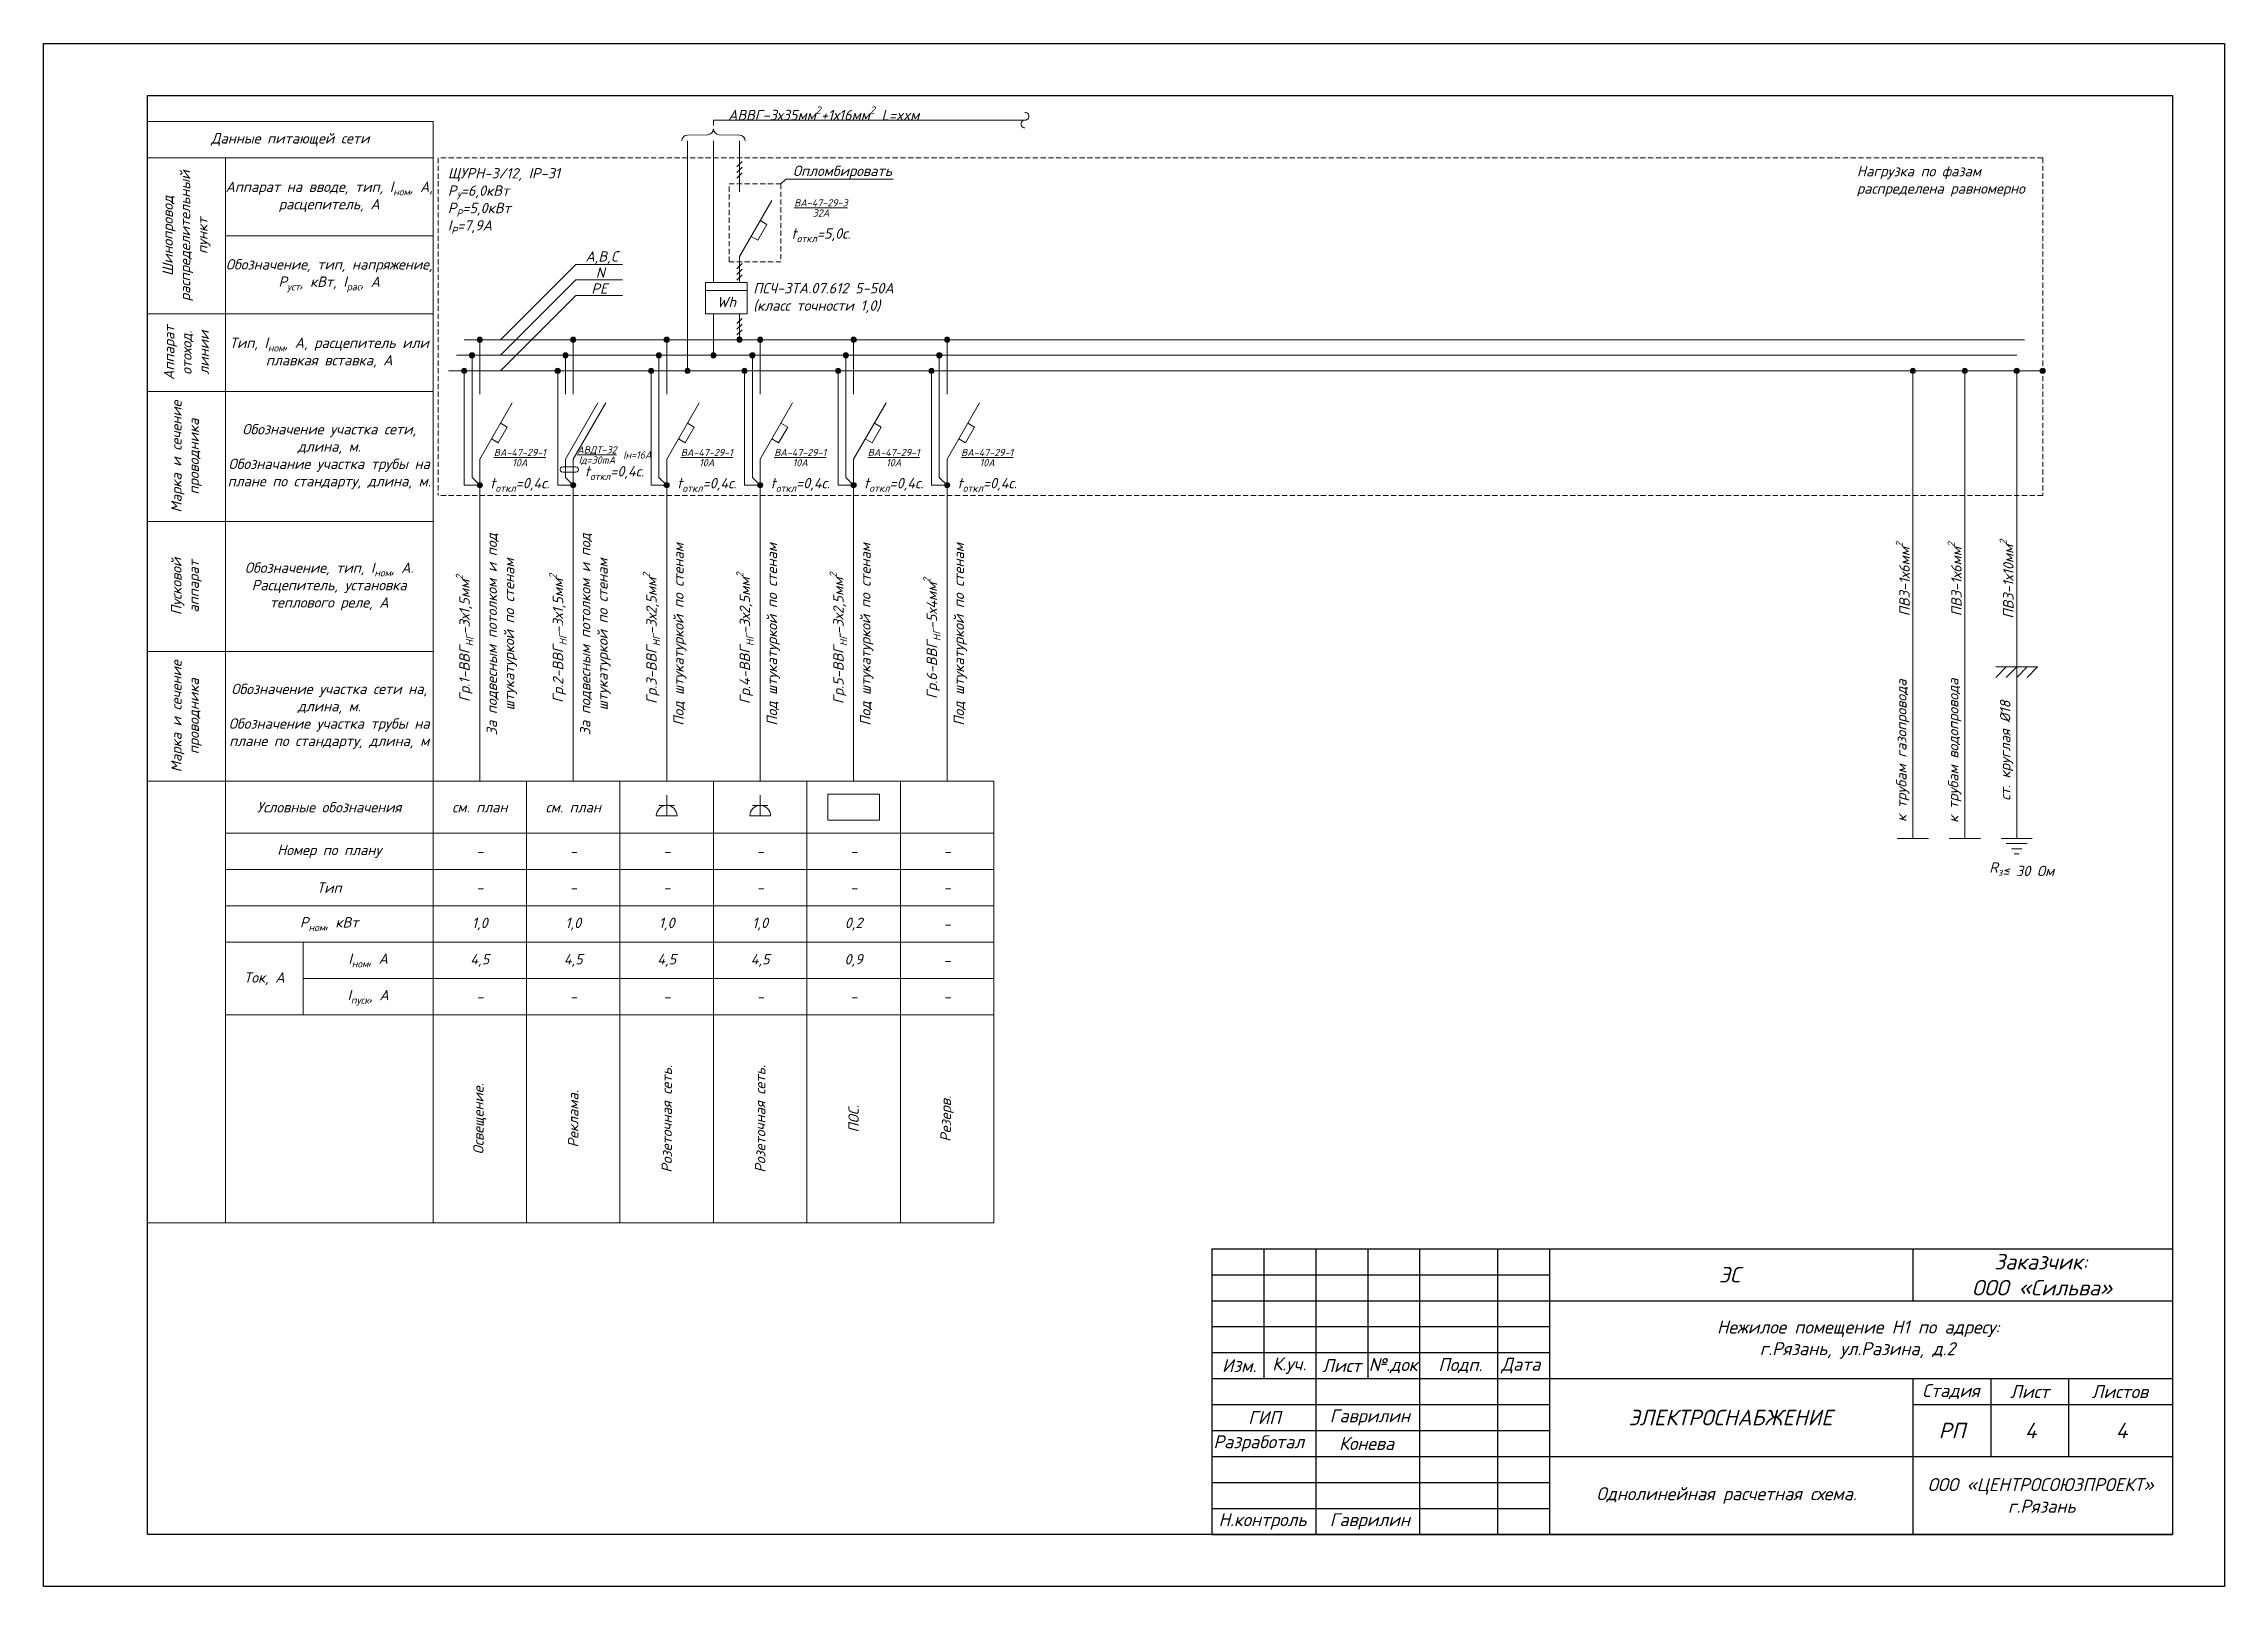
# Paper-space layout 'Однолинейка' of a CAD drawing. Header units: millimetres. Extents: x -3 to 417, y -3 to 294.
import ezdxf
from ezdxf.enums import TextEntityAlignment as Align

# ---------------------------------------------------------------- set-up
doc = ezdxf.new("R2010")
doc.units = ezdxf.units.MM
doc.linetypes.add('DASHEDX2', pattern=[1.5, 1, -0.5])
for name, color, linetype, lineweight in [('Надписи', 240, 'Continuous', 20), ('Оформление', 204, 'Continuous', 25), ('Электрика', 112, 'Continuous', 13)]:
    doc.layers.add(name, color=color, linetype=linetype, lineweight=lineweight)
doc.styles.get("Standard").update_dxf_attribs({"font": 'txt.shx'})
doc.styles.add('ГОСТ', font='isocpeui.ttf', dxfattribs={"height": 2})

# ---------------------------------------------------------------- blocks, each defined once
blk = doc.blocks.new('Рамка и штамп')
for p, q in [((0, 297), (420, 297)), ((0, 0), (0, 297)), ((420, 297), (420, 0)), ((20, 287), (410, 287)), ((20, 10), (20, 287)), ((410, 287), (410, 10)), ((225, 65), (410, 65)), ((225, 65), (225, 10)), ((235, 65), (235, 40)), ((245, 65), (245, 10)), ((255, 65), (255, 40)), ((265, 65), (265, 10)), ((280, 65), (280, 10)), ((290, 65), (290, 10)), ((360, 65), (360, 55)), ((225, 60), (290, 60)), ((225, 55), (410, 55)), ((225, 50), (290, 50)), ((225, 45), (290, 45)), ((225, 40), (410, 40)), ((360, 40), (360, 10)), ((375, 40), (375, 25)), ((390, 40), (390, 25)), ((225, 35), (290, 35)), ((280, 35), (290, 35)), ((360, 35), (410, 35)), ((390, 35), (390, 25)), ((225, 30), (290, 30)), ((280, 30), (280, 25)), ((225, 25), (410, 25)), ((225, 20), (290, 20)), ((225, 15), (290, 15)), ((410, 10), (20, 10)), ((225, 10), (410, 10)), ((230, 10), (295, 10)), ((420, 0), (0, 0))]:
    blk.add_line(p, q)
at = {"layer": 'Оформление', "attachment_point": 4}
for s, insert, char_height, width in [('\\pi1.945;{\\fISOCPEUR|b0|i1|c204|p34;Изм.}', (225, 42.5), 2.5, 9.9961), ('\\pi1.6222;{\\fISOCPEUR|b0|i1|c204|p34;К.уч.}', (235, 42.5), 2.5, 10), ('\\pi1.2108;{\\fISOCPEUR|b0|i1|c204|p34;Лист}', (245.02, 42.5), 2.5, 9.9784), ('\\pi0.19697;{\\fISOCPEUR|b0|i1|c204|p34;№.док.}', (255, 42.5), 2.5, 10), ('\\pi3.6042;{\\fISOCPEUR|b0|i1|c204|p34;Подп.}', (265, 42.5), 2.5, 15), ('\\pi0.73106;{\\fISOCPEUR|b0|i1|c204|p34;Дата}', (280, 42.5), 2.5, 10), ('\\pi1.7964;{\\fISOCPEUR|b0|i1|c204|p34;Стадия}', (360, 37.5), 2.5, 15), ('\\pi3.7216;{\\fISOCPEUR|b0|i1|c204|p34;Лист}', (375, 37.5), 2.5, 15), ('\\pi4.4242;{\\fISOCPEUR|b0|i1|c204|p34;Листов}', (390, 37.49), 2.5, 20), ('\\pi6.9848;{\\fISOCPEUR|b0|i1|c204|p34;ГИП}', (225, 32.5), 2.5, 20), ('\\pi4.9693;{\\fISOCPEUR|b0|i1|c204|p34;РП}', (360, 30), 3, 15), ('\\pi0.28977;{\\fISOCPEUR|b0|i1|c204|p34;Разработал}', (225, 27.5), 2.5, 20), ('\\pi2.8494;{\\fISOCPEUR|b0|i1|c204|p34;ООО «ЦЕНТРОСОЮЗПРОЕКТ»\\P\\pi18.316;г.Рязань}', (360, 17.5), 2.5, 50), ('\\pi1.2727;{\\fISOCPEUR|b0|i1|c204|p34;Н.контроль}', (225, 12.5), 2.5, 20), ('\\pi2.6847;{\\fISOCPEUR|b0|i1|c204|p34;Гаврилин}', (245, 12.5), 2.5, 20)]:
    blk.add_mtext(s, dxfattribs=dict(at, insert=insert, char_height=char_height, width=width))
blk = doc.blocks.new('Узел')
at = {"layer": 'Электрика'}
h = blk.add_hatch(color=256, dxfattribs=at)
edge = h.paths.add_edge_path()
edge.add_arc((0, 0), 0.5, 0, 360)
blk.add_circle((0, 0), 0.5, dxfattribs=at)
blk = doc.blocks.new('розетка')
for p, q in [((0, -2), (0, 2)), ((0, 0), (4, 0)), ((2, -1.5), (2, 1.5))]:
    blk.add_line(p, q)
blk.add_arc((0, 0), 2, 270, 90)
blk = doc.blocks.new('Штрих цифра слева')
blk.add_line((-0.5, -0.5), (0.5, 0.5))
at = {"flags": 4}
blk.add_attdef('X', text='', height=2, dxfattribs=at).set_placement((-1, -1), align=Align.RIGHT)

psp = doc.layouts.new('Однолинейка')

# ---------------------------------------------------------------- linework, layer by layer
at = {"layer": 'Надписи'}
for p, q in [((16.84, 278.85), (71.84, 278.85)), ((71.84, 278.85), (71.84, 66.85)), ((16.84, 271.85), (71.84, 271.85)), ((31.84, 271.85), (31.84, 66.85)), ((138.84, 266.85), (139.76, 267.77)), ((139.76, 267.77), (160.47, 267.77)), ((31.84, 256.85), (71.84, 256.85)), ((84.84, 236.85), (99.34, 251.35)), ((84.84, 233.85), (99.34, 248.35)), ((99.34, 251.35), (108.34, 251.35)), ((99.34, 248.35), (108.34, 248.35)), ((84.84, 230.85), (99.34, 245.35)), ((99.34, 245.35), (108.34, 245.35)), ((16.84, 241.85), (71.84, 241.85)), ((16.84, 226.85), (71.84, 226.85)), ((16.84, 201.85), (71.84, 201.85)), ((16.84, 176.85), (71.84, 176.85)), ((16.84, 151.85), (71.84, 151.85)), ((71.84, 151.85), (89.84, 151.85)), ((89.84, 151.85), (89.84, 66.85)), ((89.84, 151.85), (107.84, 151.85)), ((107.84, 151.85), (107.84, 66.85)), ((107.84, 151.85), (125.84, 151.85)), ((125.84, 151.85), (125.84, 66.85)), ((125.84, 151.85), (143.84, 151.85)), ((143.84, 151.85), (143.84, 66.85)), ((143.84, 151.85), (161.84, 151.85)), ((161.84, 151.85), (161.84, 66.85)), ((161.84, 151.85), (179.84, 151.85)), ((179.84, 151.85), (179.84, 66.85)), ((31.84, 141.85), (71.84, 141.85)), ((71.84, 141.85), (89.84, 141.85)), ((89.84, 141.85), (107.84, 141.85)), ((107.84, 141.85), (125.84, 141.85)), ((125.84, 141.85), (143.84, 141.85)), ((143.84, 141.85), (161.84, 141.85)), ((161.84, 141.85), (179.84, 141.85)), ((31.84, 134.85), (71.84, 134.85)), ((71.84, 134.85), (89.84, 134.85)), ((89.84, 134.85), (107.84, 134.85)), ((107.84, 134.85), (125.84, 134.85)), ((125.84, 134.85), (143.84, 134.85)), ((143.84, 134.85), (161.84, 134.85)), ((161.84, 134.85), (179.84, 134.85)), ((31.84, 127.85), (71.84, 127.85)), ((71.84, 127.85), (89.84, 127.85)), ((89.84, 127.85), (107.84, 127.85)), ((107.84, 127.85), (125.84, 127.85)), ((125.84, 127.85), (143.84, 127.85)), ((143.84, 127.85), (161.84, 127.85)), ((161.84, 127.85), (179.84, 127.85)), ((31.84, 120.85), (71.84, 120.85)), ((46.84, 120.85), (46.84, 106.85)), ((71.84, 120.85), (89.84, 120.85)), ((89.84, 120.85), (107.84, 120.85)), ((107.84, 120.85), (125.84, 120.85)), ((125.84, 120.85), (143.84, 120.85)), ((143.84, 120.85), (161.84, 120.85)), ((161.84, 120.85), (179.84, 120.85)), ((46.84, 113.85), (71.84, 113.85)), ((71.84, 113.85), (89.84, 113.85)), ((89.84, 113.85), (107.84, 113.85)), ((107.84, 113.85), (125.84, 113.85)), ((125.84, 113.85), (143.84, 113.85)), ((143.84, 113.85), (161.84, 113.85)), ((161.84, 113.85), (179.84, 113.85)), ((31.84, 106.85), (71.84, 106.85)), ((71.84, 106.85), (89.84, 106.85)), ((89.84, 106.85), (107.84, 106.85)), ((107.84, 106.85), (125.84, 106.85)), ((125.84, 106.85), (143.84, 106.85)), ((143.84, 106.85), (161.84, 106.85)), ((161.84, 106.85), (179.84, 106.85)), ((16.84, 66.85), (71.84, 66.85)), ((71.84, 66.85), (89.84, 66.85)), ((89.84, 66.85), (107.84, 66.85)), ((107.84, 66.85), (125.84, 66.85)), ((125.84, 66.85), (143.84, 66.85)), ((143.84, 66.85), (161.84, 66.85)), ((161.84, 66.85), (179.84, 66.85))]:
    psp.add_line(p, q, dxfattribs=at)
at = {"layer": 'Надписи', "linetype": 'DASHEDX2'}
for p, q in [((381.84, 271.85), (72.84, 271.85)), ((72.84, 271.85), (72.84, 206.85)), ((381.84, 271.85), (381.84, 206.85)), ((128.84, 251.85), (128.84, 266.85)), ((128.84, 266.85), (138.84, 266.85)), ((138.84, 266.85), (138.84, 251.85)), ((128.84, 251.85), (138.84, 251.85)), ((381.84, 206.85), (72.84, 206.85))]:
    psp.add_line(p, q, dxfattribs=at)
at = {"layer": 'Электрика'}
for p, q in [((125.84, 279.12), (185.84, 279.12)), ((125.84, 279.12), (125.84, 278.12)), ((120.84, 276.23), (124.73, 276.32)), ((120.84, 230.85), (120.84, 275.12)), ((125.84, 247.85), (125.84, 275.12)), ((126.95, 276.32), (130.84, 276.23)), ((130.84, 265.35), (130.84, 275.12)), ((137.09, 263.67), (130.84, 252.85)), ((134.39, 256), (133.09, 256.75)), ((136.14, 259.03), (134.39, 256)), ((134.84, 259.78), (136.14, 259.03)), ((130.84, 252.85), (130.84, 247.85)), ((124.34, 241.85), (124.34, 247.85)), ((124.34, 247.85), (132.34, 247.85)), ((132.34, 247.85), (132.34, 241.85)), ((124.34, 246.35), (132.34, 246.35)), ((132.34, 241.85), (124.34, 241.85)), ((125.84, 233.85), (125.84, 241.85)), ((130.84, 236.85), (130.84, 241.85)), ((77.84, 236.85), (378.34, 236.85)), ((80.84, 226.35), (80.84, 236.85)), ((98.84, 227.85), (98.84, 236.85)), ((116.84, 226.35), (116.84, 236.85)), ((134.84, 226.35), (134.84, 236.85)), ((152.84, 226.35), (152.84, 236.85)), ((170.84, 226.35), (170.84, 236.85)), ((76.34, 233.85), (376.84, 233.85)), ((79.34, 210.35), (79.34, 233.85)), ((97.34, 226.35), (97.34, 233.85)), ((115.34, 210.35), (115.34, 233.85)), ((133.34, 210.35), (133.34, 233.85)), ((151.34, 210.35), (151.34, 233.85)), ((169.34, 210.35), (169.34, 233.85)), ((74.84, 230.85), (381.84, 230.85)), ((77.84, 208.85), (77.84, 230.85)), ((95.84, 227.85), (95.84, 230.85)), ((95.84, 210.35), (95.84, 227.85)), ((98.84, 226.35), (98.84, 230.85)), ((98.84, 226.35), (98.84, 227.85)), ((113.84, 208.85), (113.84, 230.85)), ((131.84, 208.85), (131.84, 230.85)), ((149.84, 208.85), (149.84, 230.85)), ((167.84, 208.85), (167.84, 230.85)), ((356.84, 230.85), (356.84, 140.85)), ((366.84, 230.85), (366.84, 140.85)), ((376.84, 230.85), (376.84, 140.85)), ((87.09, 224.67), (80.84, 213.85)), ((103.59, 224.67), (97.34, 213.85)), ((105.09, 224.67), (98.84, 213.85)), ((123.09, 224.67), (116.84, 213.85)), ((141.09, 224.67), (134.84, 213.85)), ((159.09, 224.67), (152.84, 213.85)), ((177.09, 224.67), (170.84, 213.85)), ((86.14, 220.03), (84.39, 217)), ((84.84, 220.78), (86.14, 220.03)), ((122.14, 220.03), (120.39, 217)), ((120.84, 220.78), (122.14, 220.03)), ((140.14, 220.03), (138.39, 217)), ((138.84, 220.78), (140.14, 220.03)), ((158.14, 220.03), (156.39, 217)), ((156.84, 220.78), (158.14, 220.03)), ((176.14, 220.03), (174.39, 217)), ((174.84, 220.78), (176.14, 220.03)), ((84.39, 217), (83.09, 217.75)), ((120.39, 217), (119.09, 217.75)), ((138.39, 217), (137.09, 217.75)), ((156.39, 217), (155.09, 217.75)), ((174.39, 217), (173.09, 217.75)), ((80.84, 208.85), (79.34, 210.35)), ((80.84, 213.85), (80.84, 208.85)), ((95.84, 208.85), (95.84, 210.35)), ((96.82, 212.35), (98.09, 212.35)), ((96.82, 211.35), (98.09, 211.35)), ((97.34, 210.35), (97.34, 213.85)), ((97.34, 213.85), (97.34, 213.85)), ((98.84, 208.85), (97.34, 210.35)), ((99.32, 212.35), (98.09, 212.35)), ((99.32, 211.35), (98.09, 211.35)), ((98.84, 213.85), (98.84, 208.85)), ((116.84, 208.85), (115.34, 210.35)), ((116.84, 213.85), (116.84, 208.85)), ((134.84, 208.85), (133.34, 210.35)), ((134.84, 213.85), (134.84, 208.85)), ((152.84, 208.85), (151.34, 210.35)), ((152.84, 213.85), (152.84, 208.85)), ((170.84, 208.85), (169.34, 210.35)), ((170.84, 213.85), (170.84, 208.85)), ((80.84, 208.85), (77.84, 208.85)), ((80.84, 208.85), (80.84, 151.85)), ((98.84, 208.85), (95.84, 208.85)), ((98.84, 208.85), (98.84, 151.85)), ((116.84, 208.85), (113.84, 208.85)), ((116.84, 208.85), (116.84, 151.85)), ((134.84, 208.85), (131.84, 208.85)), ((134.84, 208.85), (134.84, 151.85)), ((152.84, 208.85), (149.84, 208.85)), ((152.84, 208.85), (152.84, 151.85)), ((170.84, 208.85), (167.84, 208.85)), ((170.84, 208.85), (170.84, 151.85)), ((372.84, 173.85), (380.84, 173.85)), ((374.84, 173.85), (372.84, 171.85)), ((376.84, 173.85), (374.84, 171.85)), ((378.84, 173.85), (376.84, 171.85)), ((380.84, 173.85), (378.84, 171.85)), ((147.84, 149.35), (157.84, 149.35)), ((147.84, 144.35), (147.84, 149.35)), ((157.84, 149.35), (157.84, 144.35)), ((157.84, 144.35), (147.84, 144.35)), ((353.84, 140.85), (359.84, 140.85)), ((363.84, 140.85), (369.84, 140.85)), ((373.84, 140.85), (379.84, 140.85)), ((376.84, 139.85), (374.84, 139.85)), ((374.84, 139.85), (378.84, 139.85)), ((376.84, 138.85), (375.84, 138.85)), ((375.84, 138.85), (377.84, 138.85)), ((377.34, 137.85), (376.34, 137.85))]:
    psp.add_line(p, q, dxfattribs=at)
at = {"layer": 'Электрика', "extrusion": (0, 0, -1)}
for centre, major_axis, ratio, end_param in [((124.73, 277.43), (0, -1.11), 1, 6.283185), ((185.84, 279.87), (0.75, 0), 1, 7.853982), ((130.84, 275.12), (1.11, 0), 1, 6.283185), ((96.85, 211.85), (-0.516, 0), 0.969613, 7.853982)]:
    psp.add_ellipse(centre, major_axis=major_axis, ratio=ratio, start_param=4.712389, end_param=end_param, dxfattribs=at)
at = {"layer": 'Электрика'}
for centre, major_axis, ratio, start_param, end_param in [((126.95, 277.43), (0, -1.11), 1, 4.712389, 6.283185), ((185.84, 278.37), (0, 0.75), 1, 0, 3.141593), ((120.84, 275.12), (-1.11, 0), 1, 4.712389, 6.283185), ((99.32, 211.85), (0.516, 0), 0.969613, 4.712389, 7.853982)]:
    psp.add_ellipse(centre, major_axis=major_axis, ratio=ratio, start_param=start_param, end_param=end_param, dxfattribs=at)

# ---------------------------------------------------------------- block references
at = {"layer": 'Надписи', "color": 0}
for p in [(130.84, 270.63), (130.84, 269.54), (130.84, 268.45), (130.84, 251.02), (130.84, 249.93), (130.84, 248.84), (130.84, 240.44), (130.84, 239.35), (130.84, 238.26)]:
    psp.add_blockref('Штрих цифра слева', p, dxfattribs=at)
at = {"layer": 'Оформление'}
psp.add_blockref('Рамка и штамп', (-3.16, -3.15), dxfattribs=at)
at = {"layer": 'Электрика'}
for p in [(80.84, 236.85), (98.84, 236.85), (116.84, 236.85), (130.84, 236.85), (134.84, 236.85), (152.84, 236.85), (170.84, 236.85), (77.84, 230.85), (79.34, 233.85), (95.84, 230.85), (97.34, 233.85), (113.84, 230.85), (115.34, 233.85), (120.84, 230.85), (125.84, 233.85), (131.84, 230.85), (133.34, 233.85), (149.84, 230.85), (151.34, 233.85), (167.84, 230.85), (169.34, 233.85), (356.84, 230.85), (366.84, 230.85), (376.84, 230.85), (381.84, 230.85), (80.84, 208.85), (98.84, 208.85), (116.84, 208.85), (134.84, 208.85), (152.84, 208.85), (170.84, 208.85)]:
    psp.add_blockref('Узел', p, dxfattribs=at)
at = {"layer": 'Электрика', "rotation": 90}
for p in [(116.84, 145.19), (134.84, 145.19)]:
    psp.add_blockref('розетка', p, dxfattribs=at)

# ---------------------------------------------------------------- texts
at = {"layer": 'Надписи', "char_height": 2, "style": 'ГОСТ'}
for s, insert, width, attachment_point in [('\\A1;АВВГ-3х35мм{\\H0.7x;\\S2^ ;}+1х16мм{\\H0.7x;\\S2^ ;\\H1.429x; L=xxм}', (128.65, 281.78), 99.6394, 1), ('\\A1;Данные питающей сети', (44.34, 275.35), 55, 5), ('\\A1;ЩУРН-3/12, IP-31\\PP{\\H0.7x;\\S^ У;\\H1.4286x;=6,0кВт\\P}P{\\H0.7x;\\S^ Р;}=5,0кВт\\PI{\\H0.7x;\\S^ Р;}=7,9А', (74.69, 269.89), 40, 1), ('\\A1;Опломбировать', (150.69, 269.09), 40, 5), ('\\A1;Нагрузка по фазам распределена равномерно', (346.05, 270.29), 40, 1), ('\\A1;Аппарат на вводе, тип, I{\\H0.7x;\\S^ ном;}, А, расцепитель, А', (51.84, 264.35), 40, 5), ('\\A1;{\\H0.7x;\\SВА-47-29-3/32А;}\\Pt{\\H0.7x;\\S^ откл;}=5,0с.', (146.54, 259.76), 40, 5), ('\\A1;Обозначение, тип, напряжение, P{\\H0.7x;\\S^ уст;}, кВт, I{\\H0.7x;\\S^ рас;}, А', (51.84, 249.35), 40, 5), ('\\A1;A,B,C', (104.34, 252.66), 40, 5), ('\\A1;N', (104.05, 249.79), 40, 5), ('\\A1;PE', (103.87, 246.7), 40, 5), ('\\A1;ПСЧ-3ТА.07.612 5-50А\\P(класс точности 1,0)', (133.5, 247.76), 46, 1), ('\\A1;Тип, I{\\H0.7x;\\S^ ном;}, А, расцепитель или плавкая вставка, А', (51.84, 234.35), 40, 5), ('\\A1;Обозначение участка сети, длина, м.\\PОбозначание участка трубы на плане по стандарту, длина, м.', (51.84, 214.35), 40, 5), ('\\A1;{\\H0.7x;\\SВА-47-29-1/10А;}\\Pt{\\H0.7x;\\S^ откл;}=0,4с.', (88.55, 211.7), 40, 5), ('\\A1;{\\H0.7x;\\SАВДТ-32/Iд=30mА;} {\\H0.7x;Iн=16A}\\Pt{\\H0.7x;\\S^ откл;}=0,4с.', (106.76, 213.09), 14.214, 5), ('\\A1;{\\H0.7x;\\SВА-47-29-1/10А;}\\Pt{\\H0.7x;\\S^ откл;}=0,4с.', (124.55, 211.7), 40, 5), ('\\A1;{\\H0.7x;\\SВА-47-29-1/10А;}\\Pt{\\H0.7x;\\S^ откл;}=0,4с.', (142.55, 211.7), 40, 5), ('\\A1;{\\H0.7x;\\SВА-47-29-1/10А;}\\Pt{\\H0.7x;\\S^ откл;}=0,4с.', (160.55, 211.7), 40, 5), ('\\A1;{\\H0.7x;\\SВА-47-29-1/10А;}\\Pt{\\H0.7x;\\S^ откл;}=0,4с.', (178.55, 211.7), 40, 5), ('\\A1;Обозначение, тип, I{\\H0.7x;\\S^ ном;}, А.\\PРасцепитель, установка теплового реле, А', (51.84, 189.35), 40, 5), ('Обозначение участка сети на, длина, м.\\PОбозначение участка трубы на плане по стандарту, длина, м', (51.84, 164.35), 40, 5), ('\\A1;Условные обозначения', (51.84, 146.85), 40, 5), ('\\A1;см. план', (80.84, 146.85), 18, 5), ('\\A1;см. план', (98.84, 146.85), 18, 5), ('\\A1;Номер по плану', (51.84, 138.35), 40, 5), ('\\A1;-', (80.84, 138.35), 18, 5), ('\\A1;-', (98.84, 138.35), 18, 5), ('\\A1;-', (116.84, 138.35), 18, 5), ('\\A1;-', (134.84, 138.35), 18, 5), ('\\A1;-', (152.84, 138.35), 18, 5), ('\\A1;-', (170.84, 138.35), 18, 5), ('\\A1;Тип', (51.84, 131.35), 40, 5), ('\\A1;-', (80.84, 131.35), 18, 5), ('\\A1;-', (98.84, 131.35), 18, 5), ('\\A1;-', (116.84, 131.35), 18, 5), ('\\A1;-', (134.84, 131.35), 18, 5), ('\\A1;-', (152.84, 131.35), 18, 5), ('\\A1;-', (170.84, 131.35), 18, 5), ('\\A1;P{\\H0.7x;\\S^ ном;}, кВт', (51.84, 124.35), 40, 5), ('\\A1;1,0', (80.84, 124.35), 18, 5), ('\\A1;1,0', (98.84, 124.35), 18, 5), ('\\A1;1,0', (116.84, 124.35), 18, 5), ('\\A1;1,0', (134.84, 124.35), 18, 5), ('\\A1;0,2', (152.84, 124.35), 18, 5), ('\\A1;-', (170.84, 124.35), 18, 5), ('\\A1;I{\\H0.7x;\\S^ ном;}, А', (59.34, 117.35), 25, 5), ('\\A1;4,5', (80.84, 117.35), 18, 5), ('\\A1;4,5', (98.84, 117.35), 18, 5), ('\\A1;4,5', (116.84, 117.35), 18, 5), ('\\A1;4,5', (134.84, 117.35), 18, 5), ('\\A1;0,9', (152.84, 117.35), 18, 5), ('\\A1;Ток, А', (39.34, 113.85), 15, 5), ('\\A1;-', (170.84, 117.35), 18, 5), ('\\A1;I{\\H0.7x;\\S^ пуск;}, А', (59.34, 110.35), 25, 5), ('\\A1;-', (80.84, 110.35), 18, 5), ('\\A1;-', (98.84, 110.35), 18, 5), ('\\A1;-', (116.84, 110.35), 18, 5), ('\\A1;-', (134.84, 110.35), 18, 5), ('\\A1;-', (152.84, 110.35), 18, 5), ('\\A1;-', (170.84, 110.35), 18, 5)]:
    psp.add_mtext(s, dxfattribs=dict(at, insert=insert, width=width, attachment_point=attachment_point))
at = {"layer": 'Надписи', "char_height": 2, "attachment_point": 5, "rotation": 90, "style": 'ГОСТ'}
for s, insert, width in [('\\A1;Шинопровод распределительный пункт', (24.34, 256.85), 30), ('\\A1;Аппарат отоход. линии', (24.34, 234.35), 15), ('\\A1;Марка и сечение проводника', (24.34, 214.35), 25), ('\\A1;За подвесным потолком и под штукатуркой по стенам', (85.08, 180.12), 53.3007), ('\\A1;За подвесным потолком и под штукатуркой по стенам', (103.08, 180.12), 53.3007), ('\\A1;Под штукатуркой по стенам', (119.37, 180.12), 53.3007), ('\\A1;Под штукатуркой по стенам', (137.37, 180.12), 53.3007), ('\\A1;Под штукатуркой по стенам', (155.37, 180.12), 53.3007), ('\\A1;Под штукатуркой по стенам', (173.37, 180.12), 53.3007), ('\\A1;Пусковой \\Pаппарат', (24.34, 189.35), 25), ('\\A1;Гр.1-ВВГ{\\H0.7x;\\S^ НГ;}-3х1,5мм{\\H0.7x;\\S2^ ;}', (77.9, 179.36), 25), ('\\A1;Гр.2-ВВГ{\\H0.7x;\\S^ НГ;}-3х1,5мм{\\H0.7x;\\S2^ ;}', (95.9, 179.36), 25), ('\\A1;Гр.3-ВВГ{\\H0.7x;\\S^ НГ;}-3х2,5мм{\\H0.7x;\\S2^ ;}', (113.9, 179.36), 25), ('\\A1;Гр.4-ВВГ{\\H0.7x;\\S^ НГ;}-3х2,5мм{\\H0.7x;\\S2^ ;}', (131.9, 179.36), 25), ('\\A1;Гр.5-ВВГ{\\H0.7x;\\S^ НГ;}-3х2,5мм{\\H0.7x;\\S2^ ;}', (149.9, 179.36), 25), ('\\A1;Гр.6-ВВГ{\\H0.7x;\\S^ НГ;}-5х4мм{\\H0.7x;\\S2^ ;}', (167.9, 179.36), 25), ('\\A1;Марка и сечение проводника', (24.34, 164.35), 25), ('\\A1;Розеточная сеть.', (116.84, 86.85), 40), ('\\A1;Розеточная сеть.', (134.84, 86.85), 40), ('\\A1;Освещение.', (80.84, 86.85), 40), ('\\A1;Реклама.', (98.84, 86.85), 40), ('\\A1;ПОС.', (152.84, 86.85), 40), ('\\A1;Резерв.', (170.84, 86.85), 40)]:
    psp.add_mtext(s, dxfattribs=dict(at, insert=insert, width=width))
at = {"layer": 'Надписи', "char_height": 2, "width": 33.3417, "attachment_point": 5, "rotation": 90}
for s, insert in [('\\A1;{\\fISOCPEUR|b0|i1|c204|p34;ПВ3-1х\\fISOCPEUR|b0|i1|c0|p34;6\\fISOCPEUR|b0|i1|c204|p34;мм\\H0.7x;\\S2^ ;}', (354.89, 190.74)), ('\\A1;{\\fISOCPEUR|b0|i1|c204|p34;ПВ3-1х\\fISOCPEUR|b0|i1|c0|p34;6\\fISOCPEUR|b0|i1|c204|p34;мм\\H0.7x;\\S2^ ;}', (364.89, 190.74)), ('\\A1;{\\fISOCPEUR|b0|i1|c204|p34;ПВ3-1х10мм\\H0.7x;\\S2^ ;}', (374.89, 190.74)), ('{\\fISOCPEUR|b0|i1|c204|p34;к трубам газопровода}', (354.89, 157.74)), ('{\\fISOCPEUR|b0|i1|c204|p34;к трубам водопровода}', (364.89, 157.74)), ('{\\fISOCPEUR|b0|i1|c204|p34;ст. круглая %%C18}', (374.89, 157.74))]:
    psp.add_mtext(s, dxfattribs=dict(at, insert=insert))
at = {"layer": 'Надписи', "insert": (371.56, 136.25), "char_height": 2, "width": 13.5289, "attachment_point": 1}
psp.add_mtext('\\A1;{\\fISOCPEUR|b0|i1|c204|p34;R\\H0.7x;\\S^ з;\\A0;\\H1.4286x;≤ \\fISOCPEUR|b0|i1|c0|p34;3\\fISOCPEUR|b0|i1|c204|p34;0 Ом}', dxfattribs=at)
at = {"layer": 'Оформление', "attachment_point": 4}
for s, insert, char_height, width in [('\\pi15.663;{\\fISOCPEUR|b0|i1|c204|p34;Заказчик:\\fISOCPEUR|b0|i1|c0|p34;\\P\\pi11.377;\\fISOCPEUR|b0|i1|c204|p34;ООО \\fISOCPEUR|b0|i1|c0|p34;«\\fISOCPEUR|b0|i1|c204|p34;Сильва\\fISOCPEUR|b0|i1|c0|p34;»}', (356.84, 56.85), 3, 50), ('\\pi32.627;{\\fISOCPEUR|b0|i1|c204|p34;ЭС}', (286.84, 56.85), 3, 70), ('\\pi32.266;{\\fISOCPEUR|b0|i1|c204|p34;Нежилое помещение Н1 по адресу:\\P\\pi40.511;г.Рязань, ул.Разина, д.2}', (286.84, 44.35), 2.5, 120), ('\\pi2.6847;{\\fISOCPEUR|b0|i1|c204|p34;Гаврилин}', (241.84, 29.35), 2.5, 20), ('\\pi15.235;{\\fISOCPEUR|b0|i1|c204|p34;ЭЛЕКТРОСНАБЖЕНИЕ}', (286.84, 29.35), 3, 70), ('\\pi4.4867;{\\fISOCPEUR|b0|i1|c204|p34;Конева}', (241.84, 24.35), 2.5, 20), ('\\pi6.5739;{\\fISOCPEUR|b0|i1|c204|p34;4}', (371.84, 26.85), 3, 15), ('\\pi9.0739;{\\fISOCPEUR|b0|i1|c204|p34;4}', (386.84, 26.85), 3, 20), ('\\pi9.0455;{\\fISOCPEUR|b0|i1|c204|p34;Однолинейная расчетная схема.}', (286.84, 14.35), 2.5, 70)]:
    psp.add_mtext(s, dxfattribs=dict(at, insert=insert, char_height=char_height, width=width))
at = {"layer": 'Электрика', "insert": (128.34, 244.1), "char_height": 2, "width": 8, "attachment_point": 5, "style": 'ГОСТ'}
psp.add_mtext('Wh', dxfattribs=at)

doc.saveas('drawing.dxf')
